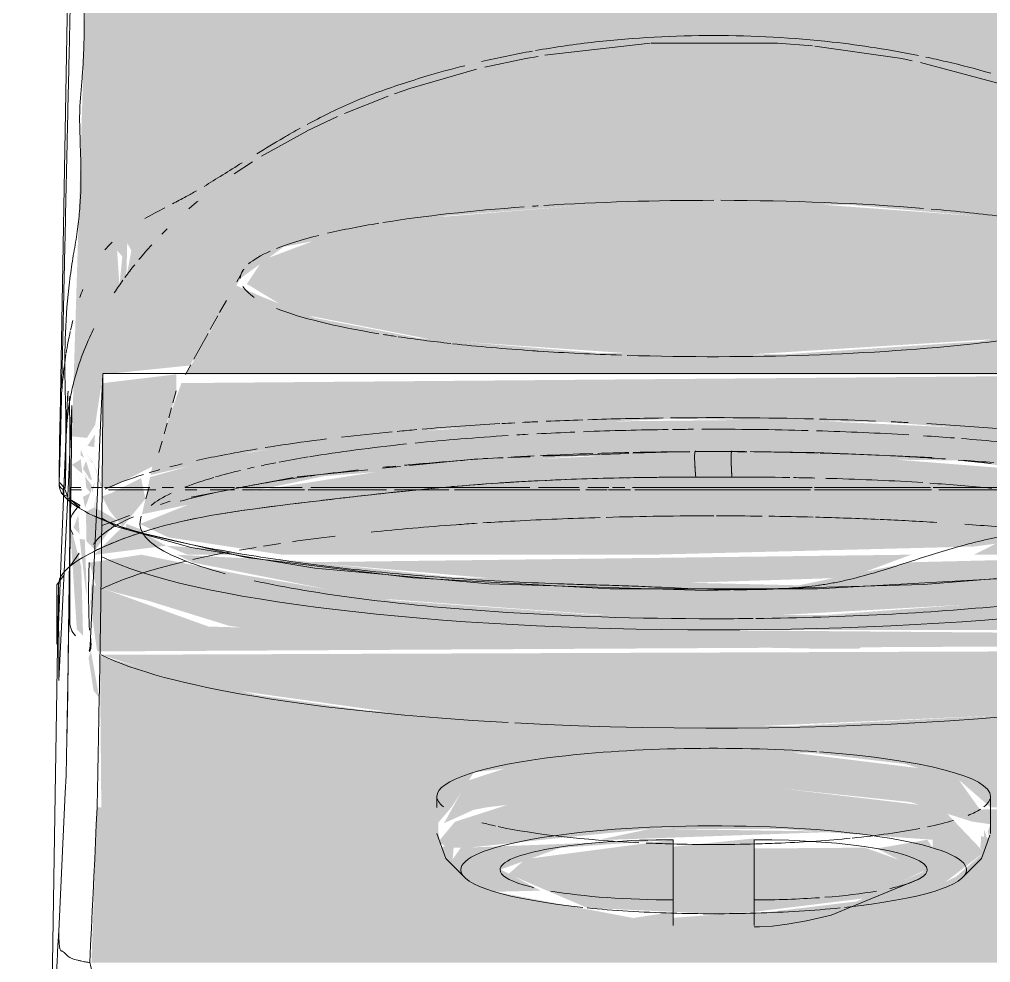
# Model space of a CAD drawing. Header units: millimetres. Extents: x 66053 to 88312, y -1987 to 8211.
# Drawn here: x 82593.39 to 82624.68, y 798.38 to 828.75 of the extents above; entities that cross this region are included whole.
import ezdxf

# ---------------------------------------------------------------- set-up
doc = ezdxf.new("R2010")
doc.units = ezdxf.units.MM
for name, color, linetype, lineweight in [('0-1', 7, 'Continuous', 9), ('A-WALL-PATT', 7, 'Continuous', 9), ('P-SANR-FIXT', 7, 'Continuous', 9)]:
    doc.layers.add(name, color=color, linetype=linetype, lineweight=lineweight)
doc.layers.add('0-2', color=7, linetype='Continuous', lineweight=9, transparency=0.7)

# ---------------------------------------------------------------- blocks, each defined once
blk = doc.blocks.new('смеситель для раковины - Default-30615600-1_14-4')
at = {"layer": '0-2'}
h = blk.add_hatch(color=256, dxfattribs=at)
h.paths.add_polyline_path([(6870.947, 813.255), (6871.031, 813.586), (6870.946, 813.272)])
h.paths.add_polyline_path([(6830.482, 813.514), (6830.576, 813.838), (6830.468, 813.654)])
h.paths.add_polyline_path([(6830.805, 813.703), (6830.52, 814.511), (6830.744, 813.743), (6830.799, 813.706)])
h.paths.add_polyline_path([(6870.572, 813.736), (6871.222, 814.747), (6871.195, 814.907), (6870.611, 814.416), (6870.578, 813.847)])
h.paths.add_polyline_path([(6830.134, 813.863), (6829.909, 814.298), (6830.117, 813.884)])
h.paths.add_polyline_path([(6830.166, 814.127), (6830.117, 814.587), (6829.831, 814.41), (6830.117, 814.16)])
h.paths.add_polyline_path([(6830.23, 814.646), (6830.117, 814.876), (6830.117, 814.707)])
h.paths.add_polyline_path([(6870.215, 814.709), (6871.204, 815.835), (6870.553, 836.962), (6870.267, 840.343), (6848.279, 840.57), (6830.604, 840.218), (6829.831, 815.326), (6830.315, 815.276), (6830.581, 815.697), (6830.832, 817.323), (6833.633, 817.609), (6835.258, 820.41), (6836.656, 821.431), (6841.906, 822.43), (6846.828, 822.806), (6854.894, 822.783), (6860.03, 822.33), (6863.115, 821.742), (6865, 821.047), (6866.201, 819.727), (6867.829, 817.323), (6870.195, 817.181), (6870.215, 814.747)])
h.paths.add_polyline_path([(6831.363, 820.183), (6831.287, 821.313), (6831.455, 821.12), (6831.369, 820.235)])
h.paths.add_polyline_path([(6831.585, 820.44), (6831.614, 821.554), (6831.747, 821.31), (6831.602, 820.531)])
for points in [[(6850.513, 817.892), (6860.004, 818.486), (6863.085, 819.07), (6865.092, 819.849), (6865.676, 820.485), (6864.075, 821.504), (6859.608, 822.376), (6853.358, 822.834), (6846.828, 822.806), (6841.122, 822.344), (6838.008, 821.766), (6835.979, 821.007), (6835.469, 820.235), (6837.001, 819.302), (6841.439, 818.44), (6848.288, 817.965), (6849.32, 817.931)], [(6831.363, 820.183), (6831.201, 821.25), (6831.216, 820.916), (6831.353, 820.235)], [(6867.3, 817.323), (6867.49, 817.409), (6865.768, 820.41), (6864.007, 819.298), (6859.117, 818.388), (6852.738, 817.965), (6846.716, 818.016), (6841.022, 818.486), (6837.648, 819.142), (6835.979, 819.812), (6835.117, 820.187), (6833.512, 817.323), (6867.216, 817.323)], [(6832.362, 814.079), (6835.603, 814.829), (6841.78, 815.566), (6849.136, 815.893), (6856.048, 815.784), (6861.446, 815.382), (6866.116, 814.715), (6868.569, 814.52), (6867.792, 816.782), (6867.3, 817.323), (6833.359, 817.041), (6832.457, 814.52), (6832.37, 814.113)], [(6832.091, 812.817), (6837.974, 814.046), (6846.175, 814.694), (6858.639, 814.548), (6867.001, 813.309), (6868.873, 813.106), (6868.393, 814.166), (6865.843, 814.76), (6859.152, 815.574), (6852.85, 815.868), (6845.063, 815.786), (6839.419, 815.368), (6834.766, 814.691), (6832.348, 814.013), (6832.115, 812.929)], [(6848.516, 811.515), (6858.899, 811.777), (6861.316, 812.098), (6866.435, 811.701), (6868.988, 812.571), (6868.622, 812.901), (6862.973, 814.057), (6854.886, 814.694), (6846.937, 814.698), (6841.022, 814.394), (6834.028, 813.308), (6832.024, 812.504), (6832.939, 812.073), (6836.598, 811.515), (6848.218, 811.515)], [(6830.481, 813.896), (6830.226, 814.087), (6830.467, 813.905)], [(6862.644, 809.085), (6865.741, 809.263), (6865.884, 809.377), (6867.3, 809.531), (6867.3, 809.745), (6869.002, 809.745), (6869.002, 810.25), (6870.266, 810.526), (6870.481, 810.526), (6870.643, 810.624), (6870.412, 811.515), (6867.3, 811.263), (6861.541, 810.12), (6854.051, 809.568), (6846.702, 809.577), (6840.149, 810.047), (6835.334, 810.866), (6832.067, 811.515), (6830.393, 811.259), (6830.611, 810.501), (6831.232, 810.3), (6832.281, 810.034), (6834.909, 809.221), (6835.979, 809.085), (6861.725, 809.085)], [(6850.513, 809.452), (6860.588, 810.015), (6865.591, 810.841), (6867.157, 811.515), (6856.872, 811.272), (6853.252, 810.529), (6842.159, 810.788), (6837.114, 811.314), (6833.215, 811.515), (6833.726, 811.263), (6839.485, 810.12), (6847.135, 809.563), (6847.868, 809.539)], [(6847.142, 810.529), (6854.877, 810.776), (6856.872, 811.515), (6837.439, 811.273), (6844.101, 810.687), (6847.135, 810.529)], [(6855.173, 808.487), (6855.35, 808.565), (6862.71, 808.823), (6862.71, 808.983), (6850.23, 809.085), (6838.317, 809.085), (6838.317, 808.769), (6853.759, 808.491)], [(6842.058, 803.376), (6842.785, 804.505), (6848.28, 805.176), (6853.624, 805.135), (6856.669, 804.777), (6858.443, 804.236), (6859.43, 803.376), (6870.383, 803.376), (6870.248, 808.291), (6866.87, 807.268), (6859.933, 806.349), (6852.927, 805.993), (6847.267, 806.014), (6839.265, 806.503), (6835.841, 806.99), (6832.025, 807.888), (6830.734, 808.264), (6830.779, 803.376), (6841.59, 803.376)], [(6859.43, 802.833), (6858.235, 804.505), (6852.74, 805.176), (6848.28, 805.176), (6844.101, 804.734), (6842.576, 804.236), (6841.822, 802.867), (6842.763, 803.293), (6843.18, 803.376), (6848.28, 803.979), (6852.749, 803.979), (6856.85, 803.548), (6858.832, 802.921)], [(6870.617, 798.38), (6870.248, 803.376), (6859.02, 803.308), (6859.43, 802.833), (6859.338, 802.593), (6859.404, 802.377), (6859.13, 802.452), (6859.104, 802.075), (6859.22, 801.93), (6858.333, 801.156), (6857.227, 800.6), (6851.81, 799.952), (6851.81, 800.013), (6849.21, 799.822), (6849.21, 799.571), (6843.452, 800.66), (6842.101, 801.711), (6842.145, 802.266), (6841.72, 802.075), (6841.643, 802.568), (6841.643, 802.895), (6842.058, 803.376), (6830.643, 803.376), (6830.461, 798.38), (6870.57, 798.38)], [(6847.262, 802.337), (6854.585, 802.593), (6848.472, 802.688), (6846.83, 802.337)]]:
    blk.add_hatch(color=256, dxfattribs=at).paths.add_polyline_path(points)
h = blk.add_hatch(color=256, dxfattribs=at)
h.paths.add_polyline_path([(6870.696, 813.1), (6870.93, 813.567), (6870.668, 813.746), (6870.587, 813.994), (6870.348, 814.828), (6870.211, 815.081), (6870.07, 817.323), (6867.651, 817.076), (6868.575, 814.491), (6868.856, 814.016), (6870.62, 813.18), (6870.689, 813.108)])
h.paths.add_polyline_path([(6830.576, 815.389), (6830.332, 815.02), (6830.55, 814.978), (6830.57, 815.288)])
h.paths.add_polyline_path([(6830.878, 813.654), (6831.05, 813.654), (6832.422, 814.356), (6833.197, 816.706), (6833.197, 817.323), (6830.831, 817.041), (6830.805, 813.703)])
h.paths.add_polyline_path([(6830.441, 813.499), (6830.472, 813.749), (6830.259, 814.031), (6830.293, 813.674), (6830.435, 813.506)])
h.paths.add_polyline_path([(6830.483, 813.916), (6830.287, 814.536), (6830.185, 814.279), (6830.4, 813.972), (6830.467, 813.927)])
h.paths.add_polyline_path([(6830.519, 814.491), (6830.25, 814.806), (6830.482, 814.511)])
h.paths.add_polyline_path([(6871.211, 815.37), (6871.236, 815.453), (6871.21, 815.436)])
h = blk.add_hatch(color=256, dxfattribs=at)
h.paths.add_polyline_path([(6830.71, 806.919), (6830.446, 808.4), (6830.366, 808.205), (6830.529, 807.127), (6830.675, 806.959)])
h.paths.add_polyline_path([(6830.26, 813.027), (6830.431, 813.511), (6830.188, 813.376)])
h.paths.add_polyline_path([(6830.518, 814.466), (6830.287, 814.616), (6830.467, 814.481)])
h = blk.add_hatch(color=256, dxfattribs=at)
h.paths.add_polyline_path([(6869.562, 812.405), (6870.492, 813.312), (6869.741, 813.731), (6868.687, 813.97), (6869.179, 812.724), (6869.562, 812.405)])
h.paths.add_polyline_path([(6831.463, 812.407), (6832.199, 813.316), (6832.06, 813.981), (6831.069, 813.487), (6830.802, 813.392), (6831.049, 812.926), (6831.439, 812.437)])
h = blk.add_hatch(color=256, dxfattribs=at)
h.paths.add_polyline_path([(6830.077, 812.184), (6830.037, 812.795), (6829.882, 812.387), (6830.073, 812.189)])
h.paths.add_polyline_path([(6830.611, 812.192), (6830.584, 813.365), (6830.541, 812.905), (6830.592, 812.387)])
h.paths.add_polyline_path([(6871.002, 812.239), (6871.195, 812.581), (6870.995, 812.374), (6871.001, 812.255)])
h = blk.add_hatch(color=256, dxfattribs=at)
h.paths.add_polyline_path([(6830.577, 811.664), (6831.293, 812.62), (6830.769, 812.932), (6830.529, 813.028), (6830.287, 812.895), (6830.295, 811.957), (6830.523, 811.72)])
h.paths.add_polyline_path([(6870.45, 811.665), (6870.987, 812.511), (6870.688, 813.096), (6869.737, 812.259), (6870.424, 811.686)])
h = blk.add_hatch(color=256, dxfattribs=at)
h.paths.add_polyline_path([(6870.724, 808.787), (6870.817, 809.262), (6870.725, 809.085), (6870.724, 808.795)])
h.paths.add_polyline_path([(6830.19, 808.904), (6830.134, 811.128), (6829.766, 812.508), (6829.988, 809.113), (6830.126, 808.97)])
h.paths.add_polyline_path([(6871.031, 809.106), (6871.263, 809.745), (6871.03, 809.26)])
h = blk.add_hatch(color=256, dxfattribs=at)
h.paths.add_polyline_path([(6870.416, 811.515), (6870.29, 811.798), (6869.485, 812.387), (6868.158, 811.803), (6868.234, 811.515), (6870.412, 811.515)])
h.paths.add_polyline_path([(6830.59, 811.515), (6832.868, 811.803), (6832.024, 812.278), (6831.439, 812.387), (6830.546, 811.515)])
h = blk.add_hatch(color=256, dxfattribs=at)
h.paths.add_polyline_path([(6835.3, 811.515), (6834.647, 811.689), (6832.868, 811.803), (6833.555, 811.515), (6835.199, 811.515)])
h.paths.add_polyline_path([(6867.591, 811.515), (6868.158, 811.803), (6868.055, 812.065), (6865.147, 811.609), (6859.913, 812.029), (6858.899, 811.515), (6867.537, 811.515)])
h.paths.add_polyline_path([(6868.63, 812.195), (6869.435, 812.511), (6869.002, 812.504), (6868.664, 812.223)])
h.paths.add_polyline_path([(6832.396, 812.195), (6831.586, 812.511), (6831.562, 812.382), (6832.306, 812.215)])
h = blk.add_hatch(color=256, dxfattribs=at)
h.paths.add_polyline_path([(6850.513, 805.93), (6859.933, 806.349), (6865.186, 806.99), (6869.002, 807.888), (6870.248, 808.438), (6830.779, 808.291), (6833.726, 807.339), (6840.281, 806.417), (6847.267, 806.014)])
h.paths.add_polyline_path([(6870.296, 808.438), (6870.561, 808.618), (6870.334, 810.526), (6870.27, 810.241), (6870.296, 808.439)])
h.paths.add_polyline_path([(6870.631, 808.69), (6870.726, 809.161), (6871.01, 809.098), (6871.029, 809.371), (6870.736, 811.962), (6870.63, 811.454), (6870.631, 808.77)])
h.paths.add_polyline_path([(6830.311, 810.246), (6830.246, 812.008), (6830.081, 812.02), (6830.287, 810.28)])
h = blk.add_hatch(color=256, dxfattribs=at)
h.paths.add_polyline_path([(6830.425, 810.501), (6830.429, 810.501), (6830.417, 810.501)])
h.paths.add_polyline_path([(6870.29, 810.526), (6870.29, 810.763), (6870.266, 810.526)])
h = blk.add_hatch(color=256, dxfattribs=at)
h.paths.add_polyline_path([(6830.674, 808.4), (6870.293, 808.615), (6870.198, 810.374), (6869.002, 810.25), (6869.002, 809.745), (6866.87, 809.519), (6866.87, 809.377), (6865.186, 809.093), (6865.186, 809.085), (6861.334, 808.823), (6861.255, 808.77), (6838.317, 808.769), (6838.317, 809.085), (6834.23, 809.201), (6830.458, 810.561), (6830.425, 809.955), (6830.638, 808.438)])
h.paths.add_polyline_path([(6870.561, 808.618), (6870.629, 809.093), (6870.369, 810.526), (6870.377, 810.292), (6870.565, 808.77)])
h = blk.add_hatch(color=256, dxfattribs=at)
h.paths.add_polyline_path([(6859.22, 801.93), (6857.84, 803.376), (6852.74, 803.979), (6848.242, 803.977), (6844.101, 803.536), (6842.173, 802.912), (6841.635, 802.266), (6841.948, 802.075), (6842.358, 802.075), (6842.57, 802.075), (6844.867, 802.321), (6848.472, 802.688), (6852.749, 802.678), (6857.568, 802.334), (6857.568, 802.075), (6858.956, 801.93)])
h.paths.add_polyline_path([(6859.377, 802.216), (6859.22, 802.669), (6859.22, 802.366)])
h = blk.add_hatch(color=256, dxfattribs=at)
h.paths.add_polyline_path([(6854.648, 800.153), (6857.568, 800.66), (6859.22, 801.93), (6857.568, 802.075), (6857.393, 802.334), (6855.758, 802.053), (6857.27, 801.304), (6854.702, 800.167)])
h.paths.add_polyline_path([(6849.21, 802.337), (6842.36, 802.075), (6842.101, 801.711), (6842.109, 801.615), (6843.452, 800.66), (6844.935, 800.696), (6843.652, 801.378), (6845.57, 802.075), (6848.406, 802.279)])
h.paths.add_polyline_path([(6851.81, 800.013), (6851.81, 802.377), (6849.21, 802.111), (6849.21, 800.013), (6850.51, 799.952)])
h.paths.add_polyline_path([(6851.81, 799.571), (6853.268, 800.08), (6851.81, 799.892), (6851.81, 799.66)])
h.paths.add_polyline_path([(6849.21, 799.571), (6849.21, 800.013), (6847.752, 799.79), (6848.209, 799.721)])
h = blk.add_hatch(color=256, dxfattribs=at)
h.paths.add_polyline_path([(6851.81, 800.013), (6855.473, 800.462), (6857.368, 801.378), (6855.376, 802.08), (6851.81, 802.053), (6851.81, 800.043)])
h.paths.add_polyline_path([(6849.21, 800.013), (6849.21, 802.337), (6844.447, 801.711), (6843.895, 801.23), (6846.435, 800.142), (6848.551, 800.043)])
at = {"layer": '0-1'}
for p, q in [((6829.809, 836.393), (6829.437, 815.351)), ((6835.366, 820.708), (6835.143, 820.306)), ((6834.809, 819.704), (6834.592, 819.313)), ((6834.535, 819.211), (6834.29, 818.769)), ((6834.219, 818.641), (6833.759, 817.811)), ((6833.658, 817.629), (6833.488, 817.323)), ((6870.193, 817.35), (6830.833, 817.35)), ((6833.192, 816.789), (6833.084, 816.406)), ((6833.038, 816.244), (6832.949, 815.926)), ((6832.9, 815.752), (6832.802, 815.403)), ((6832.736, 815.17), (6832.635, 814.808)), ((6842.904, 814.599), (6840.705, 814.383)), ((6843.727, 814.639), (6843.094, 814.618)), ((6844.589, 814.669), (6843.987, 814.648)), ((6846.851, 814.745), (6845.02, 814.683)), ((6847.774, 814.776), (6846.892, 814.746)), ((6849.744, 814.842), (6847.91, 814.78)), ((6851.528, 814.842), (6851.091, 814.848)), ((6853.729, 814.809), (6851.682, 814.839)), ((6853.756, 814.808), (6853.73, 814.809)), ((6856.077, 814.709), (6853.807, 814.806)), ((6857.539, 814.647), (6856.129, 814.707)), ((6859.456, 814.457), (6858.385, 814.563)), ((6839.366, 814.251), (6837.086, 814.026)), ((6840.423, 814.355), (6839.83, 814.297)), ((6836.957, 814.002), (6835.105, 813.646)), ((6832.32, 813.689), (6832.216, 813.319)), ((6835.069, 813.639), (6833.67, 813.371)), ((6829.779, 813.291), (6830.099, 813.103)), ((6833.001, 813.243), (6832.684, 813.129)), ((6831.686, 812.774), (6831.285, 812.63)), ((6832.058, 812.757), (6832.03, 812.581)), ((6831.285, 812.63), (6830.791, 812.454)), ((6829.763, 812.352), (6829.763, 809.348)), ((6830.063, 811.56), (6829.742, 811.105)), ((6829.403, 810.553), (6828.964, 783.895)), ((6841.59, 803.731), (6841.59, 803.376)), ((6859.43, 802.533), (6859.43, 803.731)), ((6841.752, 802.081), (6841.59, 802.533)), ((6859.268, 802.081), (6859.413, 802.485))]:
    blk.add_line(p, q, dxfattribs=at)
at = {"layer": '0-1', "flags": 128}
for points in [[(6829.577, 810.871), (6829.346, 810.545), (6829.347, 808.636), (6829.387, 808.99), (6829.692, 816.579), (6829.709, 816.783)], [(6829.743, 816.616), (6829.754, 816.304), (6829.763, 815.692), (6829.769, 814.84), (6829.768, 813.452), (6829.759, 812.129), (6829.737, 809.848), (6829.715, 808.204), (6829.697, 807.049), (6829.669, 805.501)], [(6830.794, 812.695), (6831.249, 812.428), (6833.67, 811.751), (6837.657, 811.086), (6843.269, 810.58), (6850.266, 810.366), (6857.269, 810.552), (6862.56, 810.989), (6864.302, 811.211)], [(6842.488, 801.118), (6841.879, 801.726), (6841.752, 802.081)], [(6858.532, 801.118), (6859.141, 801.726), (6859.268, 802.081)], [(6857.14, 801.079), (6854.299, 799.911), (6853.501, 799.72), (6852.875, 799.612), (6852.401, 799.557), (6851.984, 799.533), (6851.81, 799.53)]]:
    blk.add_lwpolyline(points, dxfattribs=at)
at = {"layer": 'P-SANR-FIXT'}
for p, q in [((6848.461, 827.99), (6845.074, 827.601)), ((6840.018, 826.286), (6838.61, 825.726)), ((6838.391, 825.63), (6837.414, 825.166)), ((6837.398, 825.158), (6835.937, 824.347)), ((6835.647, 824.167), (6835.061, 823.781)), ((6830.721, 814.975), (6830.832, 817.323)), ((6851.102, 814.834), (6849.93, 814.834)), ((6849.946, 814.013), (6850.17, 814.014)), ((6850.17, 814.014), (6850.4, 814.014)), ((6850.4, 814.014), (6850.63, 814.014)), ((6829.618, 813.652), (6829.417, 813.852)), ((6830.117, 813.684), (6829.786, 813.684)), ((6830.804, 813.684), (6830.467, 813.684)), ((6832.344, 813.684), (6830.878, 813.684)), ((6833.103, 813.684), (6832.744, 813.684)), ((6835.069, 813.684), (6833.479, 813.684)), ((6837.247, 813.684), (6835.136, 813.684)), ((6844.582, 813.684), (6837.53, 813.684)), ((6846.178, 813.684), (6844.867, 813.684)), ((6847.127, 813.684), (6846.454, 813.684)), ((6847.646, 813.684), (6847.246, 813.684)), ((6853.689, 813.684), (6847.897, 813.684)), ((6857.494, 813.684), (6853.756, 813.684)), ((6860.475, 813.684), (6857.582, 813.684)), ((6829.531, 813.459), (6829.687, 813.387)), ((6829.619, 813.603), (6829.687, 813.387)), ((6829.731, 813.334), (6830.089, 813.029)), ((6829.785, 813.603), (6830.141, 813.603)), ((6831.012, 813.603), (6832.536, 813.603)), ((6833.478, 813.603), (6833.856, 813.603)), ((6834.284, 813.603), (6835.069, 813.603)), ((6835.332, 813.603), (6837.328, 813.603)), ((6837.439, 813.603), (6839.97, 813.603)), ((6840.225, 813.603), (6841.98, 813.603)), ((6842.156, 813.603), (6846.201, 813.603)), ((6846.396, 813.603), (6847.08, 813.603)), ((6847.124, 813.603), (6847.835, 813.603)), ((6847.974, 813.603), (6853.632, 813.603)), ((6853.756, 813.603), (6855.022, 813.603)), ((6855.038, 813.603), (6857.53, 813.603)), ((6857.77, 813.603), (6860.698, 813.603)), ((6829.409, 807.546), (6829.397, 810.545)), ((6829.415, 807.459), (6829.409, 807.546)), ((6849.21, 800.669), (6849.21, 802.337)), ((6849.21, 802.337), (6849.21, 799.571)), ((6851.81, 799.571), (6851.81, 802.337)), ((6851.81, 802.337), (6851.81, 800.669)), ((6849.21, 800.03), (6849.21, 800.398)), ((6851.81, 800.398), (6851.81, 800.03)), ((6849.21, 799.665), (6849.21, 799.953)), ((6851.81, 799.953), (6851.81, 799.665)), ((6849.21, 799.571), (6849.21, 799.665)), ((6851.81, 799.665), (6851.81, 799.571))]:
    blk.add_line(p, q, dxfattribs=at)
at = {"layer": 'P-SANR-FIXT', "flags": 128}
for points in [[(6853.699, 827.9), (6852.565, 827.99), (6848.498, 827.993)], [(6856.906, 827.425), (6856.574, 827.49), (6853.774, 827.892)], [(6844.858, 827.564), (6844.453, 827.49), (6843.135, 827.211)], [(6842.87, 827.148), (6840.715, 826.529), (6840.222, 826.36)], [(6860.799, 826.362), (6860.312, 826.529), (6857.174, 827.37)], [(6829.409, 799.396), (6829.618, 803.842), (6829.644, 804.401), (6829.715, 808.01), (6829.81, 814.041), (6829.831, 816.315), (6829.727, 814.087), (6829.519, 809.633), (6829.415, 807.459)], [(6829.436, 815.279), (6829.432, 814.993), (6829.428, 814.708), (6829.425, 814.423), (6829.421, 814.138), (6829.417, 813.852)], [(6830.591, 812.192), (6830.694, 814.412), (6830.721, 814.975)], [(6850.63, 814.014), (6850.86, 814.014), (6851.083, 814.013)], [(6830.543, 812.766), (6831.612, 812.33), (6835.445, 811.425), (6840.82, 810.768), (6847.17, 810.42), (6853.857, 810.42), (6860.206, 810.768), (6865.581, 811.425), (6869.414, 812.33), (6870.488, 812.768)], [(6830.423, 808.59), (6830.559, 811.501), (6830.591, 812.192)], [(6830.643, 803.376), (6830.617, 802.821), (6830.591, 802.266), (6830.565, 801.711), (6830.539, 801.156), (6830.513, 800.6), (6830.487, 800.045), (6830.461, 799.49), (6830.435, 798.935), (6830.409, 798.38)]]:
    blk.add_lwpolyline(points, dxfattribs=at)
at = {"layer": 'P-SANR-FIXT'}
for centre, major_axis, ratio, start_param, end_param in [((6850.513, 820.41), (15.255, 0), 0.165048, 1.98277, 2.344365), ((6850.513, 820.41), (15.255, 0), 0.165048, 1.950588, 1.963495), ((6850.513, 820.41), (-15.255, 0), 0.165048, 4.712389, 5.079841), ((6850.513, 820.41), (15.255, 0), 0.165048, 1.111867, 1.555858), ((6850.513, 820.41), (15.255, 0), 0.165048, 0.907551, 1.093304), ((6850.513, 820.41), (15.255, 0), 0.165048, 2.356194, 2.524448), ((6850.513, 820.41), (15.255, 0), 0.165048, 2.557074, 2.748894), ((6850.513, 820.41), (15.255, 0), 0.165048, 2.78384, 2.954515), ((6850.513, 820.41), (15.255, 0), 0.165048, 3.022667, 3.141593), ((6850.513, 820.41), (15.255, 0), 0.165048, 3.243272, 3.385257), ((6850.513, 820.41), (15.255, 0), 0.165048, 3.534292, 3.926991), ((6850.513, 820.41), (15.255, 0), 0.165048, 5.301438, 5.497787), ((6850.513, 820.41), (15.255, 0), 0.165048, 3.939403, 3.976833), ((6850.513, 820.41), (15.255, 0), 0.165048, 3.982272, 4.12334), ((6850.513, 820.41), (15.255, 0), 0.165048, 4.127515, 4.31969), ((6850.513, 820.41), (15.255, 0), 0.165048, 4.528384, 5.301398), ((6850.513, 820.41), (15.255, 0), 0.165048, 4.31969, 4.332597), ((6850.513, 820.41), (15.255, 0), 0.165048, 4.332597, 4.516039), ((6850.513, 812.511), (20.75, 0), 0.164722, 1.775703, 1.833915), ((6850.513, 812.511), (20.75, 0), 0.164722, 1.649579, 1.767509), ((6850.513, 812.511), (20.75, 0), 0.164722, 1.415421, 1.63825), ((6850.513, 812.511), (20.75, 0), 0.164722, 1.316847, 1.405769), ((6850.513, 812.511), (20.75, 0), 0.164722, 2.050225, 2.084713), ((6850.513, 812.511), (20.75, 0), 0.164722, 1.909352, 2.040673), ((6850.513, 812.511), (20.75, 0), 0.164722, 1.884956, 1.906037), ((6850.513, 812.511), (20.75, 0), 0.164722, 1.847416, 1.87226), ((6850.513, 812.504), (18.489, 0), 0.165048, 1.650132, 1.7996), ((6850.513, 812.504), (18.489, 0), 0.165048, 1.606266, 1.642818), ((6850.513, 812.504), (18.489, 0), 0.165048, 1.405496, 1.591612), ((6850.513, 812.504), (18.489, 0), 0.165048, 1.224222, 1.390831), ((6850.513, 812.511), (20.75, 0), 0.164722, 1.263988, 1.29194), ((6850.513, 812.511), (20.75, 0), 0.164722, 1.107088, 1.233615), ((6850.513, 812.511), (20.75, 0), 0.164722, 2.215944, 2.317295), ((6850.513, 812.511), (20.75, 0), 0.164722, 2.093762, 2.187021), ((6850.513, 812.504), (18.489, 0), 0.165048, 1.937067, 2.117989), ((6850.513, 812.504), (18.489, 0), 0.165048, 1.90047, 1.920975), ((6850.513, 812.504), (18.489, 0), 0.165048, 1.815187, 1.884151), ((6850.513, 812.504), (18.489, 0), 0.165048, 1.138079, 1.196789), ((6850.513, 812.504), (18.489, 0), 0.165048, 1.046694, 1.124127), ((6850.513, 812.511), (20.75, 0), 0.164722, 2.359105, 2.440926), ((6850.513, 812.511), (20.75, 0), 0.164722, 2.318445, 2.341818), ((6850.513, 812.504), (18.489, 0), 0.165048, 2.136117, 2.352401), ((6850.513, 812.511), (20.75, 0), 0.164722, 2.442102, 2.503269), ((6850.513, 812.504), (18.489, 0), 0.165048, 2.356194, 2.429714), ((6850.513, 812.511), (20.75, 0), 0.164722, 2.606189, 2.639328), ((6850.513, 812.511), (20.75, 0), 0.164722, 2.5418, 2.577073), ((6850.513, 812.504), (18.489, 0), 0.165048, 2.499297, 2.519082), ((6850.513, 812.504), (18.489, 0), 0.165048, 2.439233, 2.479328), ((6850.513, 812.511), (20.75, 0), 0.164722, 2.658638, 2.808526), ((6850.513, 812.504), (18.489, 0), 0.165048, 2.628663, 2.744202), ((6850.513, 812.504), (18.489, 0), 0.165048, 2.540159, 2.622302), ((6850.513, 812.504), (18.489, 0), 0.165048, 2.810599, 2.943574), ((6850.513, 812.511), (20.75, 0), 0.164722, 2.964392, 3.140737), ((6850.513, 809.348), (20.75, 0), 0.164722, 1.747924, 1.884956), ((6850.513, 809.348), (20.75, 0), 0.164722, 1.570796, 1.738521), ((6850.513, 809.348), (20.75, 0), 0.164722, 1.495724, 1.566732), ((6850.513, 809.348), (20.75, 0), 0.164722, 1.415883, 1.485095), ((6850.513, 809.348), (20.75, 0), 0.164722, 1.311165, 1.411928), ((6850.513, 812.511), (20.75, 0), 0.164722, 3.141593, 3.243189), ((6850.513, 812.504), (18.489, 0), 0.165048, 3.116248, 3.141593), ((6850.513, 812.504), (18.489, 0), 0.165048, 3.141593, 3.245544), ((6850.513, 809.348), (20.75, 0), 0.164722, 1.98256, 2.13173), ((6850.513, 809.348), (20.75, 0), 0.164722, 1.947174, 1.982135), ((6850.513, 809.348), (20.75, 0), 0.164722, 1.885205, 1.9374), ((6850.513, 809.348), (20.75, 0), 0.164722, 1.21704, 1.309273), ((6850.513, 809.348), (20.75, 0), 0.164722, 1.065551, 1.170557), ((6850.513, 812.504), (18.489, 0), 0.165048, 3.245544, 3.344199), ((6850.513, 809.348), (20.75, 0), 0.164722, 2.199115, 2.284142), ((6850.513, 812.504), (18.489, 0), 0.165048, 3.344199, 3.694027), ((6850.513, 809.348), (20.75, 0), 0.164722, 2.361438, 2.39834), ((6850.513, 809.348), (20.75, 0), 0.164722, 2.308597, 2.344782), ((6850.513, 812.511), (20.75, 0), 0.164722, 3.455752, 5.969026), ((6850.513, 809.348), (20.75, 0), 0.164722, 2.41855, 2.513274), ((6850.513, 809.348), (20.75, 0), 0.164722, 2.530728, 2.827433), ((6850.513, 812.504), (18.489, 0), 0.165048, 3.783888, 4.31969), ((6850.513, 812.504), (18.489, 0), 0.165048, 4.785617, 5.243649), ((6850.513, 812.504), (18.489, 0), 0.165048, 4.31969, 4.712389), ((6850.513, 809.348), (20.75, 0), 0.164722, 3.141593, 3.273537), ((6850.513, 812.504), (18.489, 0), 0.165048, 4.712389, 4.781106), ((6850.513, 809.348), (20.75, 0), 0.164722, 3.455752, 4.387641), ((6850.513, 809.348), (20.75, 0), 0.164722, 4.39823, 5.969026), ((6850.51, 803.731), (-8.92, 0), 0.173648, 4.331338, 6.283185), ((6850.51, 803.731), (8.92, 0), 0.173648, 0, 1.176704), ((6850.51, 803.731), (8.92, 0), 0.173648, 3.141593, 3.359174), ((6850.51, 803.731), (8.92, 0), 0.173648, 6.065604, 6.283185), ((6850.51, 803.731), (8.92, 0), 0.173648, 5.878445, 6.015797), ((6850.51, 803.731), (8.92, 0), 0.173648, 3.719792, 3.80559), ((6850.51, 803.731), (8.92, 0), 0.173648, 3.819857, 4.438472), ((6850.51, 801.367), (8.15, 0), 0.173648, 0.802094, 2.369555), ((6850.51, 803.731), (8.92, 0), 0.173648, 5.235988, 5.552838), ((6850.51, 803.731), (8.92, 0), 0.173648, 5.594472, 5.759587), ((6850.51, 801.367), (8.15, 0), 0.173648, 2.369555, 3.141593), ((6850.51, 803.731), (8.92, 0), 0.173648, 4.958524, 5.228212), ((6850.51, 801.367), (8.15, 0), 0.173648, 0, 0.802094), ((6849.21, 801.367), (5.583, 0), 0.173648, 1.570796, 3.141593), ((6850.51, 803.731), (8.92, 0), 0.173648, 4.466254, 4.559771), ((6850.51, 803.731), (8.92, 0), 0.173648, 4.559771, 4.865007), ((6851.81, 801.367), (-5.583, 0), 0.173648, 3.141593, 4.712389), ((6850.51, 803.731), (8.92, 0), 0.173648, 4.865007, 4.958524), ((6850.51, 801.367), (-8.15, 0), 0.173648, 0, 1.026696), ((6849.21, 801.367), (5.583, 0), 0.173648, 3.141593, 3.664229), ((6850.51, 801.367), (8.15, 0), 0.173648, 5.25649, 6.283185), ((6851.81, 801.367), (5.583, 0), 0.173648, 5.760549, 6.283185), ((6849.21, 801.367), (5.583, 0), 0.173648, 3.664229, 3.777838), ((6851.81, 801.367), (5.583, 0), 0.173648, 5.614407, 5.760549), ((6849.21, 801.367), (5.583, 0), 0.173648, 3.926991, 4.712389), ((6851.81, 801.367), (5.583, 0), 0.173648, 4.712389, 5.099506), ((6851.81, 801.367), (5.583, 0), 0.173648, 5.134279, 5.497787), ((6850.51, 801.367), (8.15, 0), 0.173648, 4.18879, 4.545351), ((6850.51, 801.367), (8.15, 0), 0.173648, 4.545351, 4.879427), ((6850.51, 801.367), (8.15, 0), 0.173648, 4.879427, 5.235988)]:
    blk.add_ellipse(centre, major_axis=major_axis, ratio=ratio, start_param=start_param, end_param=end_param, dxfattribs=at)
for points, knots in [([(6829.417, 813.852), (6829.42, 813.882), (6829.427, 814), (6829.439, 814.352), (6829.452, 814.791), (6829.464, 815.232), (6829.474, 815.602), (6829.484, 816.035), (6829.5, 816.711), (6829.521, 817.689), (6829.545, 818.748), (6829.56, 819.478), (6829.569, 819.886), (6829.576, 820.183), (6829.583, 820.478), (6829.591, 820.877), (6829.607, 821.586), (6829.629, 822.617), (6829.652, 823.641), (6829.67, 824.44), (6829.687, 825.215), (6829.708, 826.16), (6829.741, 827.643), (6829.798, 830.09), (6829.87, 833.106), (6829.94, 835.747), (6829.994, 837.65), (6830.052, 839.481), (6830.088, 840.409), (6830.109, 840.847)], [0, 0, 0, 0, 0.027778, 0.055556, 0.083333, 0.097222, 0.111111, 0.125, 0.138889, 0.166667, 0.194444, 0.208333, 0.215278, 0.222222, 0.229167, 0.236111, 0.25, 0.277778, 0.305556, 0.319444, 0.333333, 0.361111, 0.388889, 0.444444, 0.555556, 0.666667, 0.75, 0.833333, 1, 1, 1, 1]), ([(6830.609, 840.34), (6830.591, 839.673), (6830.49, 837.799), (6830.396, 834.651), (6830.31, 832.313), (6830.263, 830.976), (6830.231, 829.968), (6830.23, 829.017), (6830.229, 828.123), (6830.197, 827.363), (6830.155, 826.795), (6830.128, 826.456), (6830.103, 826.192), (6830.085, 825.923), (6830.077, 825.562), (6830.09, 824.92), (6830.135, 823.97), (6830.116, 822.953), (6830.04, 822.198), (6829.978, 821.753), (6829.902, 821.301), (6829.801, 820.695), (6829.671, 819.637), (6829.588, 818.232), (6829.609, 816.903), (6829.637, 815.995), (6829.641, 815.521), (6829.632, 815.196), (6829.626, 814.888), (6829.611, 814.41), (6829.586, 813.889), (6829.55, 813.527), (6829.533, 813.455), (6829.531, 813.459)], [0, 0, 0, 0, 0.142857, 0.285714, 0.357143, 0.392857, 0.428571, 0.464286, 0.5, 0.535714, 0.553571, 0.5625, 0.571429, 0.580357, 0.589286, 0.607143, 0.642857, 0.678571, 0.696429, 0.705357, 0.714286, 0.732143, 0.75, 0.785714, 0.821429, 0.839286, 0.857143, 0.866071, 0.875, 0.892857, 0.928571, 0.964286, 1, 1, 1, 1]), ([(6857.11, 827.59), (6856.201, 827.774), (6854.033, 828.115), (6850.513, 828.301), (6847.292, 828.132), (6845.405, 827.862), (6844.77, 827.751)], [0.4026682, 0.4026682, 0.4026682, 0.4026682, 0.4444444, 0.5, 0.5555556, 0.5843342, 0.5843342, 0.5843342, 0.5843342]), ([(6859.444, 827.02), (6858.972, 827.155), (6858.278, 827.336), (6857.568, 827.494), (6857.349, 827.54)], [0.36601182, 0.36601182, 0.36601182, 0.36601182, 0.38888889, 0.39899244, 0.39899244, 0.39899244, 0.39899244]), ([(6842.488, 827.264), (6842.079, 827.161), (6841.387, 826.97), (6840.437, 826.67), (6839.893, 826.483), (6839.625, 826.384)], [0.61953743, 0.61953743, 0.61953743, 0.61953743, 0.63888889, 0.65277778, 0.66666667, 0.66666667, 0.66666667, 0.66666667]), ([(6837.184, 825.248), (6837.002, 825.147), (6836.526, 824.876), (6836.069, 824.6), (6835.79, 824.429)], [0.71155564, 0.71155564, 0.71155564, 0.71155564, 0.72222222, 0.73984585, 0.73984585, 0.73984585, 0.73984585]), ([(6833.847, 823.235), (6833.734, 823.17), (6833.471, 823.022), (6833.216, 822.888), (6833.073, 822.814)], [0.78351252, 0.78351252, 0.78351252, 0.78351252, 0.79166667, 0.80261422, 0.80261422, 0.80261422, 0.80261422]), ([(6830.404, 818.52), (6830.277, 818.239), (6830.126, 817.861), (6830.005, 817.48), (6829.977, 817.384)], [0.1111111, 0.1111111, 0.1111111, 0.1111111, 0.4444444, 0.5555556, 0.5555556, 0.5555556, 0.5555556]), ([(6829.654, 815.445), (6829.646, 815.277), (6829.628, 814.68), (6829.632, 814.082), (6829.618, 813.652)], [0.3054434, 0.3054434, 0.3054434, 0.3054434, 0.5, 1, 1, 1, 1]), ([(6843.719, 814.64), (6843.28, 814.614), (6842.259, 814.545), (6841.214, 814.458), (6840.599, 814.401), (6840.545, 814.396)], [0.2039952, 0.2039952, 0.2039952, 0.2039952, 0.25, 0.3125, 0.3185009, 0.3185009, 0.3185009, 0.3185009]), ([(6849.933, 814.013), (6849.916, 814.2), (6849.899, 814.464), (6849.894, 814.711), (6849.903, 814.844), (6849.918, 814.859), (6849.93, 814.834)], [0, 0, 0, 0, 0.363636, 0.545455, 0.727273, 1, 1, 1, 1]), ([(6849.899, 814.517), (6849.897, 814.588), (6849.894, 814.711), (6849.903, 814.844), (6849.918, 814.859), (6849.93, 814.834)], [0.3636364, 0.3636364, 0.3636364, 0.3636364, 0.5454545, 0.7272727, 1, 1, 1, 1]), ([(6849.933, 814.013), (6849.916, 814.2), (6849.899, 814.464), (6849.894, 814.711), (6849.903, 814.844), (6849.918, 814.859), (6849.93, 814.834)], [0, 0, 0, 0, 0.363636, 0.545455, 0.727273, 1, 1, 1, 1]), ([(6851.074, 814.518), (6851.073, 814.588), (6851.072, 814.712), (6851.079, 814.845), (6851.092, 814.859), (6851.102, 814.834)], [0.3636364, 0.3636364, 0.3636364, 0.3636364, 0.5454545, 0.7272727, 1, 1, 1, 1]), ([(6851.074, 814.518), (6851.073, 814.588), (6851.072, 814.712), (6851.079, 814.845), (6851.092, 814.859), (6851.102, 814.834)], [0.3636364, 0.3636364, 0.3636364, 0.3636364, 0.5454545, 0.7272727, 1, 1, 1, 1]), ([(6851.074, 814.518), (6851.073, 814.588), (6851.072, 814.712), (6851.079, 814.845), (6851.092, 814.859), (6851.102, 814.834)], [0.3636364, 0.3636364, 0.3636364, 0.3636364, 0.5454545, 0.7272727, 1, 1, 1, 1]), ([(6851.097, 814.013), (6851.085, 814.2), (6851.073, 814.465), (6851.072, 814.712), (6851.079, 814.845), (6851.092, 814.859), (6851.102, 814.834)], [0, 0, 0, 0, 0.363636, 0.545455, 0.727273, 1, 1, 1, 1]), ([(6851.097, 814.013), (6851.085, 814.2), (6851.073, 814.465), (6851.072, 814.712), (6851.079, 814.845), (6851.092, 814.859), (6851.102, 814.834)], [0, 0, 0, 0, 0.363636, 0.545455, 0.727273, 1, 1, 1, 1]), ([(6829.403, 810.543), (6829.402, 810.7), (6829.562, 811.029), (6830.314, 811.538), (6831.556, 812.087), (6833.812, 812.771), (6837.584, 813.234), (6843.44, 813.905), (6847.812, 814.013), (6849.946, 814.013)], [0, 0, 0, 0, 0.1, 0.2, 0.3, 0.4, 0.6, 0.8, 1, 1, 1, 1]), ([(6837.741, 814.082), (6837.661, 814.071), (6837.083, 813.993), (6836.306, 813.873), (6835.616, 813.747), (6835.361, 813.698), (6835.315, 813.689)], [0.4275166, 0.4275166, 0.4275166, 0.4275166, 0.4375, 0.5, 0.53125, 0.5381248, 0.5381248, 0.5381248, 0.5381248]), ([(6854.11, 813.975), (6854.174, 813.973), (6855.235, 813.944), (6856.289, 813.898), (6857.255, 813.835)], [0.09406762, 0.09406762, 0.09406762, 0.09406762, 0.1, 0.19299529, 0.19299529, 0.19299529, 0.19299529]), ([(6829.531, 813.459), (6829.83, 813.086), (6831.141, 812.366), (6834.399, 811.657), (6837.813, 811.156), (6840.695, 810.845), (6843.302, 810.673), (6845.205, 810.589), (6846.308, 810.551), (6847.141, 810.53), (6847.981, 810.503), (6849.112, 810.451), (6850.529, 810.388), (6851.935, 810.379), (6852.911, 810.429), (6853.468, 810.479), (6853.884, 810.526), (6854.3, 810.591), (6854.855, 810.705), (6855.829, 810.961), (6857.236, 811.427), (6858.939, 811.952), (6860.597, 812.258), (6862.1, 812.175), (6863.427, 811.898), (6864.408, 811.657), (6865.061, 811.56), (6865.43, 811.535), (6865.706, 811.535), (6865.983, 811.551), (6866.347, 811.583), (6866.973, 811.671), (6867.831, 811.863), (6868.615, 812.095), (6869.181, 812.278), (6869.567, 812.405), (6869.918, 812.527), (6870.347, 812.696), (6870.987, 812.999), (6871.346, 813.273), (6871.495, 813.459)], [0, 0, 0, 0, 0.111111, 0.222222, 0.277778, 0.333333, 0.388889, 0.416667, 0.430556, 0.444444, 0.458333, 0.472222, 0.5, 0.527778, 0.541667, 0.548611, 0.555556, 0.5625, 0.569444, 0.583333, 0.611111, 0.638889, 0.666667, 0.694444, 0.722222, 0.75, 0.763889, 0.770833, 0.777778, 0.784722, 0.791667, 0.805556, 0.833333, 0.861111, 0.875, 0.888889, 0.902778, 0.916667, 0.944444, 1, 1, 1, 1]), ([(6829.531, 813.459), (6829.83, 813.086), (6831.141, 812.366), (6834.399, 811.657), (6837.813, 811.156), (6840.695, 810.845), (6843.302, 810.673), (6845.205, 810.589), (6846.308, 810.551), (6847.141, 810.53), (6847.981, 810.503), (6849.112, 810.451), (6850.529, 810.388), (6851.935, 810.379), (6852.911, 810.429), (6853.468, 810.479), (6853.884, 810.526), (6854.3, 810.591), (6854.855, 810.705), (6855.829, 810.961), (6857.236, 811.427), (6858.939, 811.952), (6860.597, 812.258), (6862.1, 812.175), (6863.427, 811.898), (6864.408, 811.657), (6865.061, 811.56), (6865.43, 811.535), (6865.706, 811.535), (6865.983, 811.551), (6866.347, 811.583), (6866.973, 811.671), (6867.831, 811.863), (6868.615, 812.095), (6869.181, 812.278), (6869.567, 812.405), (6869.918, 812.527), (6870.347, 812.696), (6870.987, 812.999), (6871.346, 813.273), (6871.495, 813.459)], [0, 0, 0, 0, 0.111111, 0.222222, 0.277778, 0.333333, 0.388889, 0.416667, 0.430556, 0.444444, 0.458333, 0.472222, 0.5, 0.527778, 0.541667, 0.548611, 0.555556, 0.5625, 0.569444, 0.583333, 0.611111, 0.638889, 0.666667, 0.694444, 0.722222, 0.75, 0.763889, 0.770833, 0.777778, 0.784722, 0.791667, 0.805556, 0.833333, 0.861111, 0.875, 0.888889, 0.902778, 0.916667, 0.944444, 1, 1, 1, 1]), ([(6834.42, 813.505), (6834.168, 813.449), (6833.792, 813.361), (6833.441, 813.27), (6833.319, 813.237)], [0.58434732, 0.58434732, 0.58434732, 0.58434732, 0.625, 0.64739404, 0.64739404, 0.64739404, 0.64739404]), ([(6830.566, 812.751), (6830.826, 812.631), (6831.993, 812.18), (6834.399, 811.657), (6837.813, 811.156), (6840.695, 810.845), (6843.302, 810.673), (6845.205, 810.589), (6846.308, 810.551), (6846.863, 810.537), (6847.142, 810.529)], [0.0726928, 0.0726928, 0.0726928, 0.0726928, 0.1111111, 0.2222222, 0.2777778, 0.3333333, 0.3888889, 0.4166667, 0.4305556, 0.4444444, 0.4444444, 0.4444444, 0.4444444]), ([(6831.815, 812.734), (6831.607, 812.646), (6831.395, 812.541), (6831.212, 812.434), (6831.187, 812.419)], [0.75678917, 0.75678917, 0.75678917, 0.75678917, 0.8125, 0.82154015, 0.82154015, 0.82154015, 0.82154015]), ([(6853.884, 810.529), (6854.023, 810.548), (6854.3, 810.591), (6854.855, 810.705), (6855.829, 810.961), (6857.236, 811.427), (6858.939, 811.952), (6860.597, 812.258), (6862.1, 812.175), (6863.427, 811.898), (6864.408, 811.657), (6865.061, 811.56), (6865.43, 811.535), (6865.706, 811.535), (6865.983, 811.551), (6866.347, 811.583), (6866.973, 811.671), (6867.831, 811.863), (6868.615, 812.095), (6869.181, 812.278), (6869.567, 812.405), (6869.918, 812.527), (6870.216, 812.644), (6870.391, 812.721), (6870.464, 812.755)], [0.5555556, 0.5555556, 0.5555556, 0.5555556, 0.5625, 0.5694444, 0.5833333, 0.6111111, 0.6388889, 0.6666667, 0.6944444, 0.7222222, 0.75, 0.7638889, 0.7708333, 0.7777778, 0.7847222, 0.7916667, 0.8055556, 0.8333333, 0.8611111, 0.875, 0.8888889, 0.9027778, 0.9166667, 0.9275586, 0.9275586, 0.9275586, 0.9275586]), ([(6831.187, 812.419), (6831.04, 812.331), (6830.768, 812.141), (6830.591, 811.949), (6830.524, 811.846)], [0.8215401, 0.8215401, 0.8215401, 0.8215401, 0.875, 0.9357208, 0.9357208, 0.9357208, 0.9357208]), ([(6830.676, 811.686), (6830.952, 811.817), (6831.387, 811.999), (6831.898, 812.175), (6832.039, 812.221)], [0.226466, 0.226466, 0.226466, 0.226466, 0.3, 0.3267461, 0.3267461, 0.3267461, 0.3267461]), ([(6830.371, 810.681), (6830.369, 810.554), (6830.364, 810.022), (6830.377, 809.49), (6830.397, 809.085)], [0.3430742, 0.3430742, 0.3430742, 0.3430742, 0.5, 1, 1, 1, 1]), ([(6847.142, 810.529), (6847.421, 810.521), (6847.981, 810.503), (6849.112, 810.451), (6850.529, 810.388), (6851.935, 810.379), (6852.911, 810.429), (6853.468, 810.479), (6853.745, 810.511), (6853.884, 810.529)], [0.4444444, 0.4444444, 0.4444444, 0.4444444, 0.4583333, 0.4722222, 0.5, 0.5277778, 0.5416667, 0.5486111, 0.5555556, 0.5555556, 0.5555556, 0.5555556]), ([(6830.398, 808.4), (6830.397, 808.399), (6830.384, 808.399), (6830.401, 808.467), (6830.423, 808.59)], [0.6430081, 0.6430081, 0.6430081, 0.6430081, 0.6666667, 1, 1, 1, 1]), ([(6830.446, 808.565), (6830.443, 808.508), (6830.424, 808.429), (6830.403, 808.402), (6830.398, 808.4)], [0.3333333, 0.3333333, 0.3333333, 0.3333333, 0.5, 0.6430081, 0.6430081, 0.6430081, 0.6430081]), ([(6829.049, 786.401), (6829.052, 786.533), (6829.063, 787.095), (6829.081, 788.018), (6829.103, 789.098), (6829.121, 789.95), (6829.136, 790.627), (6829.147, 791.141), (6829.158, 791.662), (6829.174, 792.356), (6829.193, 793.215), (6829.217, 794.202), (6829.24, 795.103), (6829.265, 795.931), (6829.291, 796.709), (6829.315, 797.406), (6829.338, 798.001), (6829.358, 798.49), (6829.383, 799.024), (6829.4, 799.284), (6829.409, 799.396)], [0.4178181, 0.4178181, 0.4178181, 0.4178181, 0.4285714, 0.4642857, 0.5, 0.5357143, 0.5535714, 0.5714286, 0.5892857, 0.6071429, 0.6428571, 0.6785714, 0.7142857, 0.75, 0.7857143, 0.8214286, 0.8571429, 0.8928571, 0.9285714, 1, 1, 1, 1]), ([(6830.415, 798.38), (6830.368, 798.386), (6830.271, 798.399), (6830.137, 798.426), (6830.021, 798.453), (6829.926, 798.477), (6829.84, 798.507), (6829.765, 798.543), (6829.693, 798.594), (6829.631, 798.651), (6829.583, 798.7), (6829.549, 798.734), (6829.52, 798.748), (6829.492, 798.753), (6829.456, 798.774), (6829.43, 798.888), (6829.413, 799.098), (6829.411, 799.263), (6829.415, 799.399)], [0, 0, 0, 0, 0.1, 0.19375, 0.25, 0.3, 0.35, 0.4, 0.45, 0.525, 0.575, 0.6125, 0.65, 0.7, 0.75, 0.85, 0.9, 1, 1, 1, 1]), ([(6830.409, 798.38), (6830.442, 798.161), (6830.672, 797.585), (6831.462, 796.222), (6832.852, 794.271), (6834.618, 791.655), (6836.143, 788.752), (6837.53, 785.987), (6838.644, 783.736), (6839.931, 781.294), (6841.357, 778.629), (6842.794, 775.772), (6844.114, 772.749), (6845.297, 769.573), (6846.817, 765.104), (6847.857, 761.501), (6848.51, 758.989)], [0, 0, 0, 0, 0.1, 0.2, 0.3, 0.4, 0.5, 0.55, 0.6, 0.65, 0.7, 0.75, 0.8, 0.85, 0.9, 1, 1, 1, 1])]:
    blk.add_open_spline(points, degree=3, knots=knots, dxfattribs=at)
for points in [[(6844.667, 827.733), (6844.112, 827.634), (6843.564, 827.521), (6843.025, 827.395)], [(6839.625, 826.384), (6839.358, 826.285), (6838.833, 826.076), (6838.328, 825.84), (6838.08, 825.717)], [(6838.08, 825.717), (6837.852, 825.605), (6837.629, 825.489), (6837.409, 825.371)], [(6835.316, 824.136), (6835.103, 824.004), (6834.685, 823.743), (6834.285, 823.494), (6834.089, 823.376)], [(6832.827, 822.686), (6832.602, 822.569), (6832.386, 822.456), (6832.182, 822.339)], [(6833.896, 822.905), (6833.795, 822.821), (6833.695, 822.737), (6833.597, 822.652)], [(6832.898, 822.007), (6832.842, 821.952), (6832.787, 821.897), (6832.733, 821.841)], [(6831.13, 821.582), (6831.048, 821.502), (6830.97, 821.418), (6830.895, 821.329)], [(6832.406, 821.497), (6832.262, 821.339), (6832.122, 821.179), (6831.989, 821.018)], [(6831.854, 820.853), (6831.746, 820.718), (6831.641, 820.582), (6831.541, 820.445)], [(6831.477, 820.358), (6831.381, 820.224), (6831.288, 820.089), (6831.198, 819.953)], [(6830.181, 820.052), (6830.148, 819.968), (6830.116, 819.883), (6830.085, 819.796)], [(6829.862, 819.06), (6829.836, 818.957), (6829.811, 818.853), (6829.787, 818.747)], [(6829.778, 818.706), (6829.752, 818.587), (6829.728, 818.466), (6829.705, 818.343)], [(6830.537, 818.8), (6830.491, 818.707), (6830.447, 818.614), (6830.404, 818.52)], [(6829.705, 818.343), (6829.684, 818.231), (6829.664, 818.117), (6829.646, 818.002)], [(6829.64, 817.964), (6829.622, 817.845), (6829.605, 817.726), (6829.589, 817.604)], [(6829.585, 817.577), (6829.557, 817.355), (6829.533, 817.128), (6829.513, 816.895)], [(6829.977, 817.384), (6829.92, 817.193), (6829.87, 817.002), (6829.828, 816.81)], [(6830.832, 817.323), (6830.833, 817.387), (6830.833, 817.282), (6830.828, 816.443), (6830.817, 815.009), (6830.801, 813.12), (6830.775, 810.961), (6830.745, 808.743), (6830.708, 806.683), (6830.673, 804.98), (6830.654, 803.8), (6830.645, 803.44), (6830.643, 803.376)], [(6829.513, 816.895), (6829.469, 816.385), (6829.444, 815.846), (6829.436, 815.279)], [(6829.828, 816.81), (6829.786, 816.618), (6829.751, 816.425), (6829.725, 816.232)], [(6829.725, 816.232), (6829.689, 815.97), (6829.667, 815.707), (6829.654, 815.445)], [(6844.725, 814.696), (6844.441, 814.682), (6844.159, 814.666), (6843.879, 814.65)], [(6846.621, 814.774), (6846.049, 814.755), (6845.486, 814.733), (6844.933, 814.706)], [(6847.775, 814.805), (6847.439, 814.798), (6847.107, 814.789), (6846.777, 814.779)], [(6849.742, 814.833), (6849.121, 814.829), (6848.511, 814.821), (6847.913, 814.808)], [(6849.899, 814.517), (6849.897, 814.588), (6849.895, 814.649), (6849.896, 814.699)], [(6849.896, 814.699), (6849.897, 814.749), (6849.899, 814.787), (6849.903, 814.812)], [(6849.903, 814.812), (6849.907, 814.836), (6849.911, 814.848), (6849.918, 814.848)], [(6849.918, 814.848), (6849.921, 814.848), (6849.926, 814.843), (6849.93, 814.834)], [(6851.074, 814.518), (6851.073, 814.588), (6851.072, 814.65), (6851.073, 814.7)], [(6851.073, 814.7), (6851.074, 814.75), (6851.076, 814.788), (6851.08, 814.813)], [(6851.08, 814.813), (6851.083, 814.836), (6851.087, 814.848), (6851.091, 814.848)], [(6851.091, 814.848), (6851.095, 814.848), (6851.098, 814.844), (6851.102, 814.834)], [(6851.583, 814.831), (6851.423, 814.832), (6851.263, 814.833), (6851.102, 814.834)], [(6853.88, 814.79), (6853.202, 814.809), (6852.511, 814.822), (6851.805, 814.829)], [(6855.971, 814.712), (6855.307, 814.743), (6854.631, 814.769), (6853.941, 814.788)], [(6857.981, 814.598), (6857.359, 814.64), (6856.727, 814.676), (6856.083, 814.707)], [(6859.534, 814.481), (6859.211, 814.508), (6858.885, 814.534), (6858.556, 814.558)], [(6839.053, 814.243), (6838.616, 814.194), (6838.191, 814.142), (6837.782, 814.088)], [(6840.264, 814.369), (6840.131, 814.356), (6839.999, 814.343), (6839.868, 814.33)], [(6849.914, 814.251), (6849.907, 814.348), (6849.902, 814.438), (6849.899, 814.517)], [(6849.933, 814.013), (6849.925, 814.095), (6849.919, 814.175), (6849.914, 814.251)], [(6851.084, 814.251), (6851.079, 814.348), (6851.076, 814.439), (6851.074, 814.518)], [(6851.097, 814.013), (6851.092, 814.095), (6851.088, 814.175), (6851.084, 814.251)], [(6844.91, 813.899), (6845.807, 813.943), (6846.72, 813.973), (6847.634, 813.991)], [(6847.681, 813.992), (6848.438, 814.006), (6849.195, 814.013), (6849.946, 814.013)], [(6851.083, 814.013), (6851.709, 814.015), (6852.339, 814.01), (6852.969, 814)], [(6853.087, 813.998), (6853.317, 813.994), (6853.546, 813.989), (6853.775, 813.984)], [(6829.417, 813.819), (6829.418, 813.796), (6829.421, 813.752), (6829.43, 813.689), (6829.442, 813.633), (6829.459, 813.579), (6829.487, 813.519), (6829.513, 813.481), (6829.528, 813.462)], [(6829.42, 813.786), (6829.424, 813.688), (6829.519, 813.599), (6829.619, 813.603)], [(6840.079, 813.512), (6840.623, 813.57), (6841.183, 813.626), (6841.754, 813.677)], [(6842.077, 813.706), (6842.563, 813.748), (6843.057, 813.787), (6843.557, 813.82)], [(6843.557, 813.82), (6843.712, 813.831), (6843.868, 813.841), (6844.024, 813.85)], [(6844.029, 813.85), (6844.299, 813.867), (6844.57, 813.882), (6844.843, 813.895)], [(6857.473, 813.82), (6858.15, 813.774), (6858.814, 813.716), (6859.462, 813.652)], [(6829.665, 813.315), (6829.774, 813.212), (6829.91, 813.111), (6830.072, 813.011)], [(6837.806, 813.253), (6837.949, 813.27), (6838.093, 813.287), (6838.239, 813.304)], [(6838.245, 813.305), (6838.591, 813.346), (6838.944, 813.386), (6839.306, 813.427)], [(6839.386, 813.436), (6839.598, 813.46), (6839.812, 813.483), (6840.028, 813.506)], [(6835.807, 813.005), (6836.02, 813.034), (6836.237, 813.062), (6836.458, 813.09)], [(6837.023, 813.16), (6837.279, 813.191), (6837.54, 813.222), (6837.806, 813.253)], [(6833.464, 812.609), (6833.595, 812.637), (6833.728, 812.665), (6833.864, 812.692)], [(6834.596, 812.825), (6834.857, 812.868), (6835.126, 812.909), (6835.402, 812.949)], [(6832.155, 812.258), (6832.269, 812.295), (6832.386, 812.33), (6832.506, 812.365)], [(6830.388, 811.266), (6830.38, 811.071), (6830.374, 810.876), (6830.371, 810.681)], [(6830.426, 808.872), (6830.442, 808.744), (6830.451, 808.641), (6830.446, 808.565)]]:
    blk.add_open_spline(points, degree=3, dxfattribs=at)

msp = doc.modelspace()

# ---------------------------------------------------------------- hatches: boundary and pattern name
at = {"layer": 'A-WALL-PATT'}
h = msp.add_hatch(dxfattribs=at)
h.set_pattern_fill('FP_20', color=256, style=0, pattern_type=2)
h.set_pattern_definition([(90, (83515.25, 0), (-600, 4e-14), []), (180, (83515.25, 0), (-7e-14, -600), [])])
h.paths.add_polyline_path([(82594.837, 793.661), (82595.02, 793.939), (82595.149, 794.879), (82595.382, 795.091), (82595.56, 795.301), (82595.576, 795.708), (82596.264, 795.207), (82596.626, 795.449), (82596.264, 796.048), (82596.811, 796.124), (82595.684, 798.935), (82595.778, 807.127), (82595.541, 807.127), (82595.324, 806.228), (82595.155, 806.327), (82595.012, 810.543), (82594.741, 801.156), (82594.664, 794.583), (82594.83, 793.7)])
h.paths.add_polyline_path([(81450.479, 0), (81715.249, 0), (81715.249, 264.77), (81678.859, 264.749), (81715.014, 400), (81715.249, 400), (81715.249, 600), (82296.285, 600), (82296.285, 700), (82592.832, 700), (82594.605, 790.7), (82594.618, 791.142), (82594.587, 802.736), (82595.193, 822.009), (82595.915, 843.026), (82595.638, 842.098), (82595.753, 844.834), (82595.966, 845.021), (82595.969, 845.536), (82635.56, 845.268), (82636.012, 830.78), (82637.342, 782.367), (82638.698, 700), (82936.285, 700), (82936.285, 535), (82646.327, 535), (82646.327, 476.048), (82650.968, 470), (82654.964, 460.353), (82656.324, 449.981), (82654.964, 439.647), (82650.968, 430), (82646.327, 423.952), (82646.327, 346), (82586.327, 346), (82586.327, 423.952), (82581.685, 430), (82577.689, 439.647), (82576.327, 450), (82577.689, 460.353), (82581.685, 470), (82586.327, 476.048), (82586.327, 535), (82315.249, 535), (82315.249, 0), (83414.249, 0), (83414.249, 1800), (81201.249, 1800), (81201.249, 0), (81316.122, 0), (81450.457, 36.079)])
h.paths.add_polyline_path([(82636.476, 783.585), (82637.207, 787.375), (82636.95, 786.212), (82636.532, 783.895)])
h.paths.add_polyline_path([(82636.661, 792.447), (82637.071, 793.694), (82636.405, 809.236), (82635.971, 808.4), (82635.679, 804.794), (82635.611, 804.49), (82635.819, 798.288), (82635.041, 796.592), (82635.819, 797.022), (82635.525, 796.39), (82635.866, 796.073), (82635.945, 795.8), (82636.191, 795.708), (82636.337, 795.153), (82636.527, 794.867), (82636.77, 794.867), (82636.674, 792.589)])
h.paths.add_polyline_path([(82634.719, 796.124), (82634.978, 796.512), (82634.854, 796.39), (82634.77, 796.224)])
h.paths.add_polyline_path([(82595.015, 812.513), (82595.509, 813.027), (82595.038, 813.871), (82595.021, 812.898)])
h.paths.add_polyline_path([(82636.509, 812.513), (82636.217, 813.267), (82636.214, 812.93), (82636.444, 812.581)])
h.paths.add_polyline_path([(82636.161, 813.903), (82636.48, 814.251), (82636.249, 814.185), (82636.157, 813.97)])
h.paths.add_polyline_path([(82595.468, 814.556), (82595.296, 814.744), (82595.366, 814.587)])
h.paths.add_polyline_path([(82595.504, 814.848), (82595.366, 815.152), (82595.061, 815.224), (82595.08, 814.934), (82595.366, 814.876)])
h.paths.add_polyline_path([(82595.312, 839.72), (82595.404, 843.73), (82595.335, 840.501)])
h.paths.add_polyline_path([(82616.285, 900), (82586.88, 901.445), (82557.758, 905.764), (82529.2, 912.918), (82501.48, 922.836), (82474.866, 935.424), (82449.614, 950.559), (82425.967, 968.097), (82404.153, 987.868), (82384.382, 1009.682), (82366.844, 1033.329), (82351.709, 1058.581), (82339.121, 1085.195), (82329.203, 1112.915), (82322.05, 1141.473), (82317.73, 1170.595), (82316.285, 1200), (82317.73, 1229.405), (82322.05, 1258.527), (82329.203, 1287.085), (82339.121, 1314.805), (82351.709, 1341.419), (82366.844, 1366.671), (82384.382, 1390.318), (82404.153, 1412.132), (82425.967, 1431.903), (82449.614, 1449.441), (82474.866, 1464.576), (82501.48, 1477.164), (82529.2, 1487.082), (82557.758, 1494.236), (82586.88, 1498.555), (82616.285, 1500), (82645.69, 1498.555), (82674.812, 1494.236), (82703.371, 1487.082), (82731.09, 1477.164), (82757.704, 1464.576), (82782.956, 1449.441), (82806.603, 1431.903), (82828.417, 1412.132), (82848.188, 1390.318), (82865.726, 1366.671), (82880.862, 1341.419), (82893.449, 1314.805), (82903.367, 1287.085), (82910.521, 1258.527), (82914.841, 1229.405), (82916.285, 1200), (82914.841, 1170.595), (82910.521, 1141.473), (82903.367, 1112.915), (82898.165, 1098.376), (82905.249, 1098.376), (82905.249, 967.446), (82850.249, 967.446), (82850.249, 1012.46), (82848.188, 1009.682), (82828.417, 987.868), (82806.603, 968.097), (82782.956, 950.559), (82757.704, 935.424), (82731.09, 922.836), (82703.371, 912.918), (82674.812, 905.764), (82645.69, 901.445)])

# ---------------------------------------------------------------- block references
at = {"layer": 'P-SANR-FIXT'}
msp.add_blockref('смеситель для раковины - Default-30615600-1_14-4', (75765.249, 0), dxfattribs=at)

doc.saveas('drawing.dxf')
